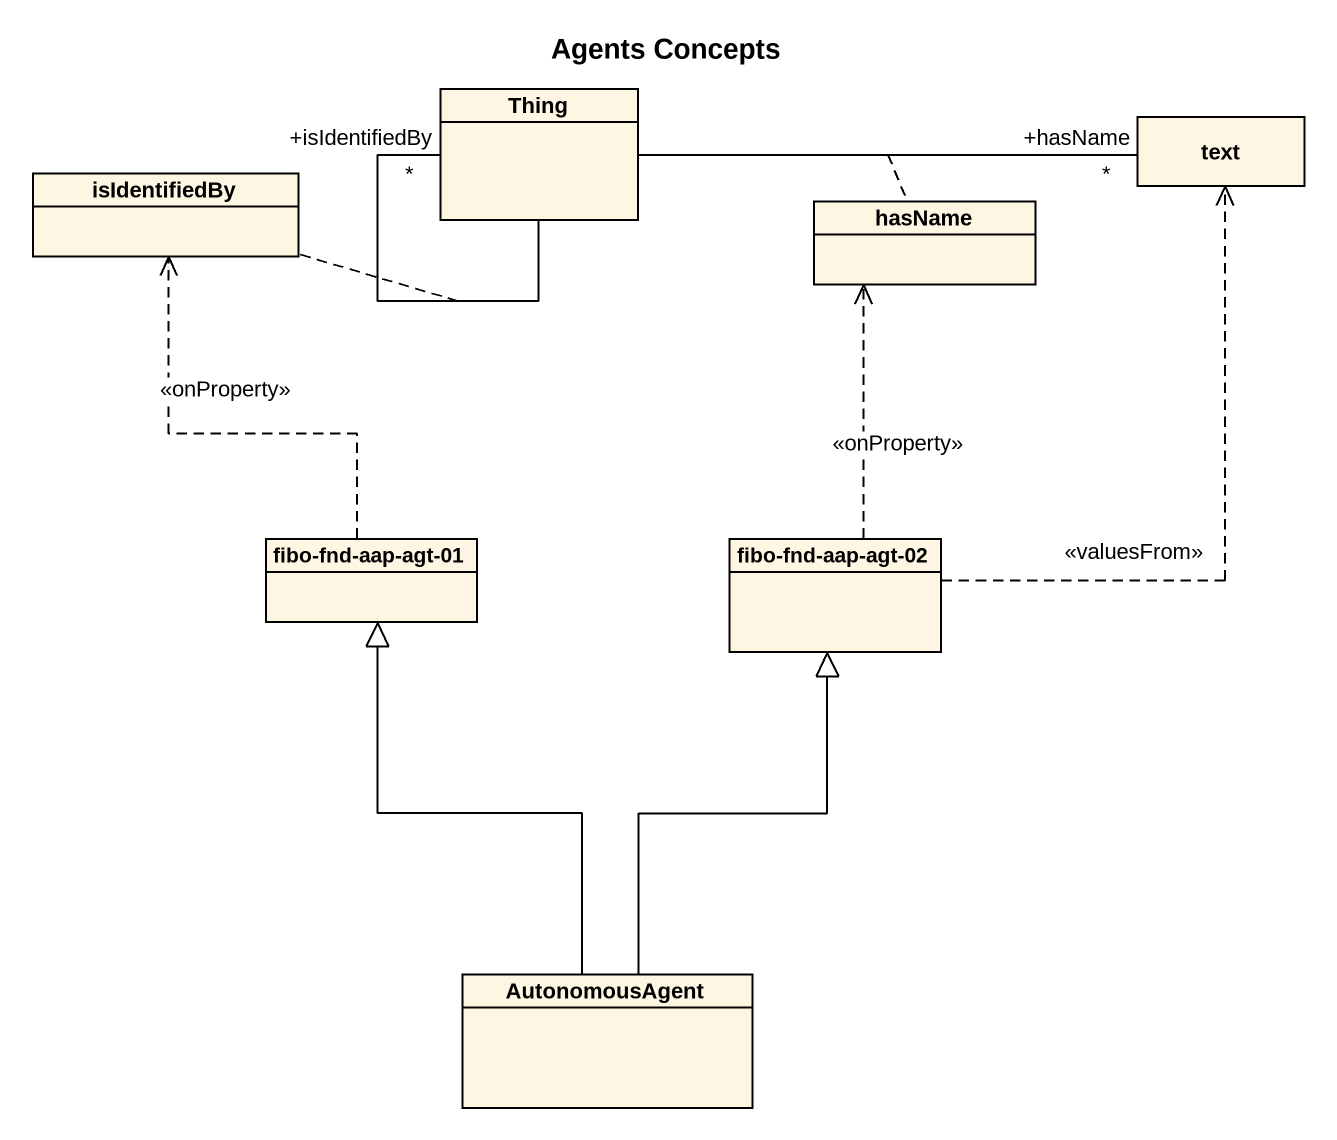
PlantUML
@startuml
title Agents Concepts
hide circle
hide empty members
class Thing
class text
class isIdentifiedBy
class hasName
class "fibo-fnd-aap-agt-01" as fibo_fnd_aap_agt_01
class "fibo-fnd-aap-agt-02" as fibo_fnd_aap_agt_02
class AutonomousAgent
Thing -- "+isIdentifiedBy\n*" Thing
(Thing, Thing) .. isIdentifiedBy
Thing -right- "+hasName\n*" text
(Thing, text) .. hasName
fibo_fnd_aap_agt_01 .up.> isIdentifiedBy : <<onProperty>>
fibo_fnd_aap_agt_02 .up.> text : <<valuesFrom>>
fibo_fnd_aap_agt_02 .up.> hasName : <<onProperty>>
AutonomousAgent -up-|> fibo_fnd_aap_agt_01
AutonomousAgent -up-|> fibo_fnd_aap_agt_02
@enduml
